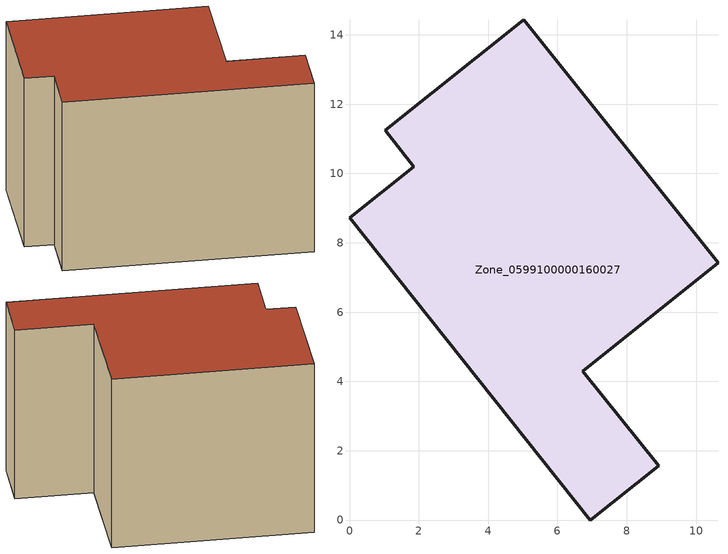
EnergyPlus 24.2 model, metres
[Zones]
Zone_0599100000160027
 floor ground (C_G): 6.73,4.3 8.92,1.57 6.95,0 0,8.72 1.85,10.2 1.03,11.24 5.02,14.43 10.63,7.42 z0
 wall outside (C_F): 10.63,7.42 5.02,14.43 1.03,11.24 1.85,10.2 0,8.72 6.95,0 8.92,1.57 6.73,4.3 10.63,7.42 z0:8.47
 roof outside (C_R): 6.73,4.3 10.63,7.42 5.02,14.43 1.03,11.24 1.85,10.2 0,8.72 6.95,0 8.92,1.57 z8.47
[BUILDING]
Pand.0599100000160027: North Axis=0; Terrain=City; Loads Convergence Tolerance Value=0.04; Temperature Convergence Tolerance Value=0.4; Solar Distribution=FullExterior; Maximum Number of Warmup Days=25; Minimum Number of Warmup Days=1
[Site:Location]
Rotterdam.The.Hague.AP_ZH_NLD Design_Conditions: Latitude=51.96; Longitude=4.45; Time Zone=1; Elevation=-4.5
[SITE:GROUNDTEMPERATURE:BUILDINGSURFACE]
18, 18, 18, 18, 18, 18, 18, 18, 18, 18, 18, 18
[MATERIAL] Thermal Absorptance=0.9; Solar Absorptance=0.7; Visible Absorptance=0.7
Name | Roughness | Thickness | Conductivity | Density | Specific Heat
G.TC.1975-1991 | MediumSmooth | 0.15 | 0.288461 | 540 | 1210
F.TC.1975-1991 | Rough | 0.3 | 0.230769 | 1920 | 840
R.TC.1975-1991 | MediumRough | 0.2 | 0.153846 | 1500 | 1000
[CONSTRUCTION]
C_G: G.TC.1975-1991
C_F: F.TC.1975-1991
C_R: R.TC.1975-1991
[ZONE]
Zone_0599100000160027: Type=1; Multiplier=1; Ceiling Height=Autocalculate; Volume=Autocalculate; Floor Area=autocalculate; Part of Total Floor Area=Yes
[ZONEINFILTRATION:DESIGNFLOWRATE]
Infil_Zone_0599100000160027: Zone or ZoneList or Space or SpaceList=Zone_0599100000160027; Schedule=AlwaysOn; Design Flow Rate Calculation Method=Flow/Area; Flow Rate per Floor Area=0.003; Constant Term Coefficient=1; Temperature Term Coefficient=0; Velocity Term Coefficient=0; Velocity Squared Term Coefficient=0
[HVACTEMPLATE:ZONE:IDEALLOADSAIRSYSTEM]
Zone_0599100000160027: Maximum Heating Supply Air Temperature=50; Minimum Cooling Supply Air Temperature=13; Maximum Heating Supply Air Humidity Ratio=0.0156; Minimum Cooling Supply Air Humidity Ratio=0.0077; Heating Limit=NoLimit; Cooling Limit=NoLimit; Dehumidification Control Type=ConstantSensibleHeatRatio; Cooling Sensible Heat Ratio=0.7; Dehumidification Setpoint=60; Humidification Control Type=None; Humidification Setpoint=30; Outdoor Air Method=None; Outdoor Air Flow Rate per Person=0.00944; Outdoor Air Flow Rate per Zone Floor Area=0; Outdoor Air Flow Rate per Zone=0; Demand Controlled Ventilation Type=None; Outdoor Air Economizer Type=NoEconomizer; Heat Recovery Type=None; Sensible Heat Recovery Effectiveness=0.7; Latent Heat Recovery Effectiveness=0.65
[ZONECONTROL:THERMOSTAT]
ThermostatControl_Zone_0599100000160027: Zone or ZoneList=Zone_0599100000160027; Control Type Schedule=DualSetpointControlType; Control 1=Thermostat_Zone_0599100000160027; Temperature Difference Between Cutout And Setpoint=0
[THERMOSTATSETPOINT:DUALSETPOINT]
Thermostat_Zone_0599100000160027: Heating Setpoint Temperature Schedule=HeatingSetpoint_Zone_0599100000160027; Cooling Setpoint Temperature Schedule=CoolingSetpoint_Zone_0599100000160027
[SCHEDULE:COMPACT]
HeatingSetpoint_Zone_0599100000160027: Through: 12/31, For: AllDays, Until: 24:00, 21
CoolingSetpoint_Zone_0599100000160027: Through: 12/31, For: AllDays, Until: 24:00, 24
DualSetpointControlType: Through: 12/31, For: AllDays, Until: 24:00, 4
AlwaysOn: Through: 12/31, For: AllDays, Until: 24:00, 1
